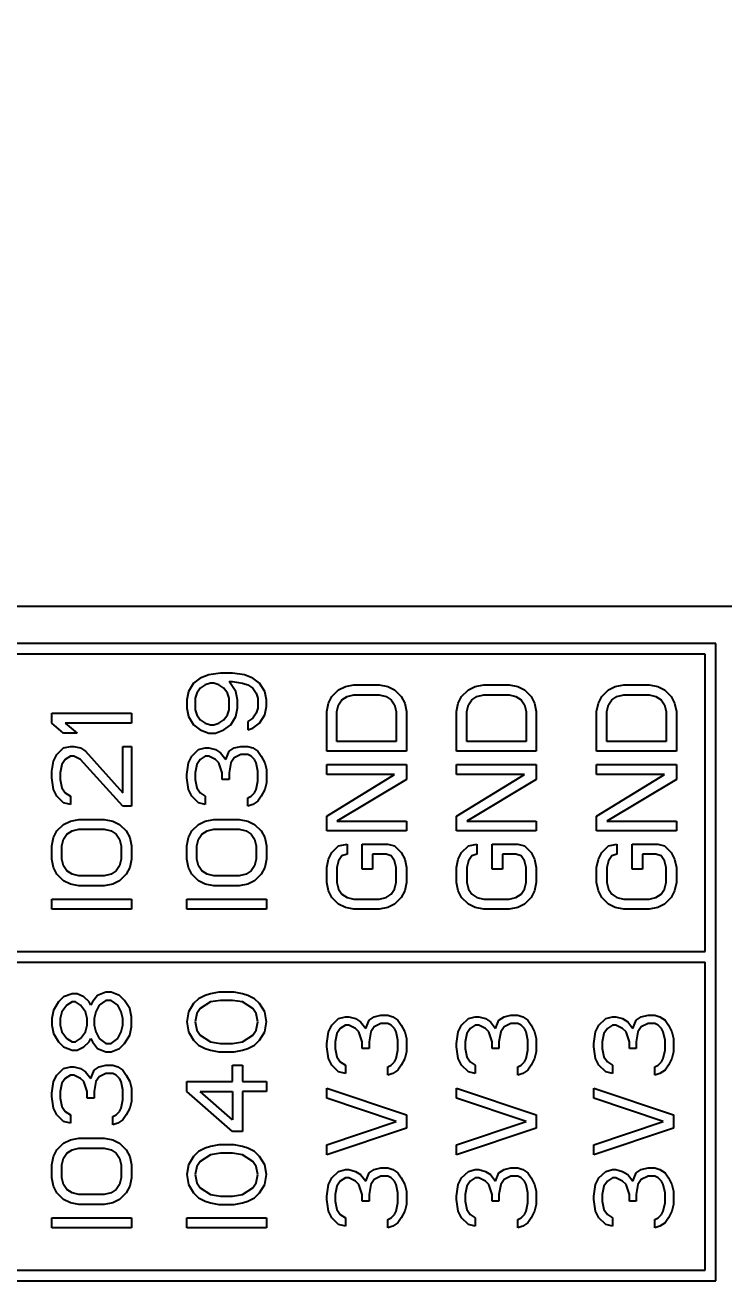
# Model space of a CAD drawing. Header units: millimetres. Extents: x 16785 to 17171, y 29514 to 29787.
# Drawn here: x 16900.74 to 16913.89, y 29698.52 to 29722.16 of the extents above; entities that cross this region are included whole.
import ezdxf

# ---------------------------------------------------------------- set-up
doc = ezdxf.new("R2010")
doc.units = ezdxf.units.MM
doc.header["$PDMODE"] = 2
doc.styles.get("Standard").update_dxf_attribs({"font": ''})
doc.styles.get('Standard').set_extended_font_data('SimSun')
doc.dimstyles.new('ISO-25', dxfattribs={"dimtxt": 3, "dimasz": 2.5, "dimexe": 1.25, "dimexo": 0.3, "dimtad": 1, "dimdsep": 46, "dimtxsty": 'Standard', "dimcen": 2.5, "dimclrd": 5, "dimclre": 5, "dimadec": 0, "dimazin": 0, "dimtfac": 1, "dimtmove": 0, "dimatfit": 3, "dimfxl": 1, "dimarcsym": 0})

# ---------------------------------------------------------------- blocks, each defined once
blk = doc.blocks.new('*D6')
at = {"color": 5, "lineweight": -2}
for p, q in [((16867.091, 29717.517), (16867.091, 29729.004)), ((16974.391, 29717.517), (16974.391, 29729.004)), ((16869.591, 29727.754), (16971.891, 29727.754))]:
    blk.add_line(p, q, dxfattribs=at)
at = {"color": 5}
for points in [[(16869.591, 29728.171), (16869.591, 29727.338), (16867.091, 29727.754)], [(16971.891, 29728.171), (16971.891, 29727.338), (16974.391, 29727.754)]]:
    blk.add_solid(points, dxfattribs=at)
at = {"layer": 'Defpoints', "color": 0}
for p in [(16974.391, 29727.754), (16867.091, 29717.217), (16974.391, 29717.217)]:
    blk.add_point(p, dxfattribs=at)
at = {"color": 0, "insert": (16920.741, 29729.879), "char_height": 3, "attachment_point": 5}
blk.add_mtext('107.3', dxfattribs=at)

msp = doc.modelspace()

# ---------------------------------------------------------------- linework, layer by layer
at = {"color": 7, "linetype": 'Continuous'}
msp.add_line((16887.441, 29711.217), (16914.041, 29711.217), dxfattribs=at)
at = {"color": 4, "linetype": 'Continuous'}
for p, q in [((16913.741, 29710.517), (16887.741, 29710.517)), ((16913.741, 29698.517), (16913.741, 29710.517)), ((16913.541, 29710.317), (16887.941, 29710.317)), ((16913.541, 29704.717), (16913.541, 29710.317)), ((16904.036, 29709.861), (16903.908, 29709.767)), ((16904.196, 29709.923), (16904.036, 29709.861)), ((16904.419, 29709.954), (16904.196, 29709.923)), ((16904.642, 29709.954), (16904.419, 29709.954)), ((16904.866, 29709.923), (16904.642, 29709.954)), ((16905.025, 29709.861), (16904.866, 29709.923)), ((16905.153, 29709.767), (16905.025, 29709.861)), ((16903.813, 29709.611), (16903.781, 29709.454)), ((16903.908, 29709.767), (16903.813, 29709.611)), ((16903.972, 29709.579), (16903.94, 29709.486)), ((16904.036, 29709.673), (16903.972, 29709.579)), ((16904.132, 29709.736), (16904.036, 29709.673)), ((16904.227, 29709.767), (16904.132, 29709.736)), ((16904.291, 29709.767), (16904.227, 29709.767)), ((16904.387, 29709.736), (16904.291, 29709.767)), ((16904.483, 29709.673), (16904.387, 29709.736)), ((16904.547, 29709.579), (16904.483, 29709.673)), ((16904.578, 29709.486), (16904.547, 29709.579)), ((16904.706, 29709.611), (16904.578, 29709.798)), ((16904.578, 29709.798), (16904.642, 29709.798)), ((16904.642, 29709.798), (16904.834, 29709.767)), ((16904.738, 29709.454), (16904.706, 29709.611)), ((16904.834, 29709.767), (16904.93, 29709.736)), ((16904.93, 29709.736), (16905.025, 29709.673)), ((16905.025, 29709.673), (16905.089, 29709.579)), ((16905.089, 29709.579), (16905.121, 29709.486)), ((16905.249, 29709.611), (16905.153, 29709.767)), ((16905.281, 29709.454), (16905.249, 29709.611)), ((16906.512, 29709.517), (16906.639, 29709.642)), ((16906.639, 29709.642), (16906.767, 29709.704)), ((16906.767, 29709.704), (16906.926, 29709.736)), ((16906.926, 29709.736), (16907.405, 29709.736)), ((16907.405, 29709.736), (16907.565, 29709.704)), ((16907.565, 29709.704), (16907.692, 29709.642)), ((16907.692, 29709.642), (16907.82, 29709.517)), ((16908.956, 29709.517), (16909.084, 29709.642)), ((16909.084, 29709.642), (16909.212, 29709.704)), ((16909.212, 29709.704), (16909.371, 29709.736)), ((16909.371, 29709.736), (16909.85, 29709.736)), ((16909.85, 29709.736), (16910.01, 29709.704)), ((16910.01, 29709.704), (16910.137, 29709.642)), ((16910.137, 29709.642), (16910.265, 29709.517)), ((16911.592, 29709.517), (16911.719, 29709.642)), ((16911.719, 29709.642), (16911.847, 29709.704)), ((16911.847, 29709.704), (16912.007, 29709.736)), ((16912.007, 29709.736), (16912.485, 29709.736)), ((16912.485, 29709.736), (16912.645, 29709.704)), ((16912.645, 29709.704), (16912.773, 29709.642)), ((16912.773, 29709.642), (16912.9, 29709.517)), ((16903.781, 29709.454), (16903.781, 29709.298)), ((16903.94, 29709.486), (16903.94, 29709.267)), ((16904.578, 29709.267), (16904.578, 29709.486)), ((16904.738, 29709.298), (16904.738, 29709.454)), ((16905.121, 29709.486), (16905.121, 29709.298)), ((16905.281, 29709.329), (16905.281, 29709.454)), ((16906.416, 29709.236), (16906.448, 29709.392)), ((16906.448, 29709.392), (16906.512, 29709.517)), ((16906.607, 29709.236), (16906.639, 29709.361)), ((16906.639, 29709.361), (16906.703, 29709.454)), ((16906.703, 29709.454), (16906.799, 29709.517)), ((16906.799, 29709.517), (16906.926, 29709.548)), ((16906.926, 29709.548), (16907.405, 29709.548)), ((16907.405, 29709.548), (16907.533, 29709.517)), ((16907.533, 29709.517), (16907.629, 29709.454)), ((16907.629, 29709.454), (16907.692, 29709.361)), ((16907.692, 29709.361), (16907.724, 29709.236)), ((16907.82, 29709.517), (16907.884, 29709.392)), ((16907.884, 29709.392), (16907.916, 29709.236)), ((16908.861, 29709.236), (16908.893, 29709.392)), ((16908.893, 29709.392), (16908.956, 29709.517)), ((16909.052, 29709.236), (16909.084, 29709.361)), ((16909.084, 29709.361), (16909.148, 29709.454)), ((16909.148, 29709.454), (16909.244, 29709.517)), ((16909.244, 29709.517), (16909.371, 29709.548)), ((16909.371, 29709.548), (16909.85, 29709.548)), ((16909.85, 29709.548), (16909.978, 29709.517)), ((16909.978, 29709.517), (16910.073, 29709.454)), ((16910.073, 29709.454), (16910.137, 29709.361)), ((16910.137, 29709.361), (16910.169, 29709.236)), ((16910.265, 29709.517), (16910.329, 29709.392)), ((16910.329, 29709.392), (16910.361, 29709.236)), ((16911.496, 29709.236), (16911.528, 29709.392)), ((16911.528, 29709.392), (16911.592, 29709.517)), ((16911.687, 29709.236), (16911.719, 29709.361)), ((16911.719, 29709.361), (16911.783, 29709.454)), ((16911.783, 29709.454), (16911.879, 29709.517)), ((16911.879, 29709.517), (16912.007, 29709.548)), ((16912.007, 29709.548), (16912.485, 29709.548)), ((16912.485, 29709.548), (16912.613, 29709.517)), ((16912.613, 29709.517), (16912.709, 29709.454)), ((16912.709, 29709.454), (16912.773, 29709.361)), ((16912.773, 29709.361), (16912.804, 29709.236)), ((16912.9, 29709.517), (16912.964, 29709.392)), ((16912.964, 29709.392), (16912.996, 29709.236)), ((16901.241, 29709.017), (16901.241, 29709.204)), ((16901.241, 29709.204), (16902.741, 29709.204)), ((16902.741, 29709.204), (16902.741, 29709.017)), ((16903.781, 29709.298), (16903.813, 29709.142)), ((16903.813, 29709.142), (16903.908, 29708.986)), ((16903.94, 29709.267), (16903.972, 29709.173)), ((16903.972, 29709.173), (16904.036, 29709.079)), ((16904.483, 29709.079), (16904.547, 29709.173)), ((16904.547, 29709.173), (16904.578, 29709.267)), ((16904.61, 29708.986), (16904.706, 29709.142)), ((16904.706, 29709.142), (16904.738, 29709.298)), ((16905.025, 29709.111), (16904.93, 29709.048)), ((16905.089, 29709.204), (16905.025, 29709.111)), ((16905.121, 29709.298), (16905.089, 29709.204)), ((16905.153, 29709.017), (16905.249, 29709.173)), ((16905.249, 29709.173), (16905.281, 29709.329)), ((16906.416, 29708.486), (16906.416, 29709.236)), ((16906.607, 29708.673), (16906.607, 29709.236)), ((16907.724, 29709.236), (16907.724, 29708.673)), ((16907.916, 29709.236), (16907.916, 29708.486)), ((16908.861, 29708.486), (16908.861, 29709.236)), ((16909.052, 29708.673), (16909.052, 29709.236)), ((16910.169, 29709.236), (16910.169, 29708.673)), ((16910.361, 29709.236), (16910.361, 29708.486)), ((16911.496, 29708.486), (16911.496, 29709.236)), ((16911.687, 29708.673), (16911.687, 29709.236)), ((16912.804, 29709.236), (16912.804, 29708.673)), ((16912.996, 29709.236), (16912.996, 29708.486)), ((16901.464, 29708.829), (16901.241, 29709.017)), ((16901.496, 29709.017), (16901.719, 29708.829)), ((16902.741, 29709.017), (16901.496, 29709.017)), ((16903.908, 29708.986), (16904.036, 29708.892)), ((16904.036, 29709.079), (16904.132, 29709.017)), ((16904.036, 29708.892), (16904.196, 29708.829)), ((16904.132, 29709.017), (16904.227, 29708.986)), ((16904.227, 29708.986), (16904.291, 29708.986)), ((16904.291, 29708.986), (16904.387, 29709.017)), ((16904.323, 29708.829), (16904.483, 29708.892)), ((16904.387, 29709.017), (16904.483, 29709.079)), ((16904.483, 29708.892), (16904.61, 29708.986)), ((16904.93, 29709.048), (16904.93, 29708.892)), ((16904.93, 29708.892), (16905.025, 29708.923)), ((16905.025, 29708.923), (16905.153, 29709.017)), ((16901.719, 29708.829), (16901.464, 29708.829)), ((16904.196, 29708.829), (16904.323, 29708.829)), ((16907.724, 29708.673), (16906.607, 29708.673)), ((16910.169, 29708.673), (16909.052, 29708.673)), ((16912.804, 29708.673), (16911.687, 29708.673)), ((16901.273, 29708.298), (16901.336, 29708.423)), ((16901.336, 29708.423), (16901.464, 29708.548)), ((16901.464, 29708.548), (16901.592, 29708.579)), ((16901.592, 29708.392), (16901.496, 29708.329)), ((16901.592, 29708.579), (16901.656, 29708.579)), ((16901.656, 29708.392), (16901.592, 29708.392)), ((16901.656, 29708.579), (16901.783, 29708.548)), ((16901.783, 29708.329), (16901.656, 29708.392)), ((16901.783, 29708.548), (16901.879, 29708.486)), ((16901.879, 29708.486), (16902.581, 29707.704)), ((16902.581, 29707.704), (16902.581, 29708.579)), ((16902.581, 29708.579), (16902.741, 29708.579)), ((16902.741, 29708.579), (16902.741, 29707.454)), ((16903.813, 29708.267), (16903.876, 29708.392)), ((16903.876, 29708.392), (16904.004, 29708.517)), ((16904.004, 29708.517), (16904.132, 29708.548)), ((16904.132, 29708.392), (16904.036, 29708.329)), ((16904.132, 29708.548), (16904.196, 29708.548)), ((16904.196, 29708.392), (16904.132, 29708.392)), ((16904.196, 29708.548), (16904.323, 29708.517)), ((16904.323, 29708.329), (16904.196, 29708.392)), ((16904.323, 29708.517), (16904.419, 29708.454)), ((16904.419, 29708.454), (16904.515, 29708.329)), ((16904.515, 29708.329), (16904.578, 29708.486)), ((16904.578, 29708.486), (16904.674, 29708.548)), ((16904.674, 29708.548), (16904.802, 29708.579)), ((16904.802, 29708.423), (16904.674, 29708.361)), ((16904.802, 29708.579), (16904.93, 29708.579)), ((16904.93, 29708.423), (16904.802, 29708.423)), ((16904.93, 29708.579), (16905.025, 29708.548)), ((16904.993, 29708.392), (16904.93, 29708.423)), ((16905.057, 29708.329), (16904.993, 29708.392)), ((16905.025, 29708.548), (16905.121, 29708.486)), ((16905.121, 29708.486), (16905.185, 29708.392)), ((16905.185, 29708.392), (16905.249, 29708.267)), ((16907.916, 29708.486), (16906.416, 29708.486)), ((16910.361, 29708.486), (16908.861, 29708.486)), ((16912.996, 29708.486), (16911.496, 29708.486)), ((16901.241, 29708.111), (16901.273, 29708.298)), ((16901.432, 29708.236), (16901.4, 29708.079)), ((16901.496, 29708.329), (16901.432, 29708.236)), ((16902.581, 29707.454), (16901.783, 29708.329)), ((16903.781, 29708.048), (16903.813, 29708.267)), ((16903.972, 29708.236), (16903.94, 29708.079)), ((16904.036, 29708.329), (16903.972, 29708.236)), ((16904.387, 29708.267), (16904.323, 29708.329)), ((16904.451, 29708.079), (16904.387, 29708.267)), ((16904.61, 29708.267), (16904.578, 29708.079)), ((16904.674, 29708.361), (16904.61, 29708.267)), ((16905.089, 29708.267), (16905.057, 29708.329)), ((16905.121, 29708.111), (16905.089, 29708.267)), ((16905.249, 29708.267), (16905.281, 29708.142)), ((16906.416, 29708.048), (16906.416, 29708.236)), ((16906.416, 29708.236), (16907.916, 29708.236)), ((16907.916, 29708.236), (16907.916, 29707.954)), ((16908.861, 29708.048), (16908.861, 29708.236)), ((16908.861, 29708.236), (16910.361, 29708.236)), ((16910.361, 29708.236), (16910.361, 29707.954)), ((16911.496, 29708.048), (16911.496, 29708.236)), ((16911.496, 29708.236), (16912.996, 29708.236)), ((16912.996, 29708.236), (16912.996, 29707.954)), ((16901.241, 29707.986), (16901.241, 29708.111)), ((16901.273, 29707.767), (16901.241, 29707.986)), ((16901.4, 29708.079), (16901.4, 29707.954)), ((16901.4, 29707.954), (16901.432, 29707.798)), ((16903.781, 29707.986), (16903.781, 29708.048)), ((16903.813, 29707.767), (16903.781, 29707.986)), ((16903.94, 29708.079), (16903.94, 29707.954)), ((16903.94, 29707.954), (16903.972, 29707.798)), ((16904.451, 29707.954), (16904.451, 29708.079)), ((16904.578, 29707.954), (16904.451, 29707.954)), ((16904.578, 29708.079), (16904.578, 29707.954)), ((16905.089, 29707.767), (16905.121, 29707.923)), ((16905.121, 29707.923), (16905.121, 29708.111)), ((16905.281, 29708.142), (16905.281, 29707.892)), ((16906.416, 29707.267), (16907.692, 29708.048)), ((16907.692, 29708.048), (16906.416, 29708.048)), ((16907.916, 29707.954), (16906.607, 29707.173)), ((16908.861, 29707.267), (16910.137, 29708.048)), ((16910.137, 29708.048), (16908.861, 29708.048)), ((16910.361, 29707.954), (16909.052, 29707.173)), ((16911.496, 29707.267), (16912.773, 29708.048)), ((16912.773, 29708.048), (16911.496, 29708.048)), ((16912.996, 29707.954), (16911.687, 29707.173)), ((16901.336, 29707.642), (16901.273, 29707.767)), ((16901.432, 29707.798), (16901.496, 29707.704)), ((16901.496, 29707.704), (16901.592, 29707.642)), ((16903.876, 29707.642), (16903.813, 29707.767)), ((16903.972, 29707.798), (16904.036, 29707.704)), ((16904.036, 29707.704), (16904.132, 29707.642)), ((16904.993, 29707.642), (16905.057, 29707.704)), ((16905.057, 29707.704), (16905.089, 29707.767)), ((16905.249, 29707.767), (16905.185, 29707.642)), ((16905.281, 29707.892), (16905.249, 29707.767)), ((16901.464, 29707.517), (16901.336, 29707.642)), ((16901.592, 29707.486), (16901.464, 29707.517)), ((16901.592, 29707.642), (16901.592, 29707.486)), ((16902.741, 29707.454), (16902.581, 29707.454)), ((16904.004, 29707.517), (16903.876, 29707.642)), ((16904.132, 29707.486), (16904.004, 29707.517)), ((16904.132, 29707.642), (16904.132, 29707.486)), ((16904.93, 29707.611), (16904.993, 29707.642)), ((16904.93, 29707.454), (16904.93, 29707.611)), ((16905.025, 29707.486), (16904.93, 29707.454)), ((16905.121, 29707.548), (16905.025, 29707.486)), ((16905.185, 29707.642), (16905.121, 29707.548)), ((16901.592, 29707.173), (16901.751, 29707.204)), ((16901.751, 29707.204), (16902.23, 29707.204)), ((16902.23, 29707.204), (16902.39, 29707.173)), ((16904.132, 29707.173), (16904.291, 29707.204)), ((16904.291, 29707.204), (16904.77, 29707.204)), ((16904.77, 29707.204), (16904.93, 29707.173)), ((16906.416, 29706.986), (16906.416, 29707.267)), ((16908.861, 29706.986), (16908.861, 29707.267)), ((16911.496, 29706.986), (16911.496, 29707.267)), ((16901.273, 29706.861), (16901.336, 29706.986)), ((16901.336, 29706.986), (16901.464, 29707.111)), ((16901.464, 29707.111), (16901.592, 29707.173)), ((16901.528, 29706.923), (16901.624, 29706.986)), ((16901.624, 29706.986), (16901.751, 29707.017)), ((16901.751, 29707.017), (16902.23, 29707.017)), ((16902.23, 29707.017), (16902.358, 29706.986)), ((16902.358, 29706.986), (16902.453, 29706.923)), ((16902.39, 29707.173), (16902.517, 29707.111)), ((16902.517, 29707.111), (16902.645, 29706.986)), ((16902.645, 29706.986), (16902.709, 29706.861)), ((16903.813, 29706.861), (16903.876, 29706.986)), ((16903.876, 29706.986), (16904.004, 29707.111)), ((16904.004, 29707.111), (16904.132, 29707.173)), ((16904.068, 29706.923), (16904.164, 29706.986)), ((16904.164, 29706.986), (16904.291, 29707.017)), ((16904.291, 29707.017), (16904.77, 29707.017)), ((16904.77, 29707.017), (16904.898, 29706.986)), ((16904.898, 29706.986), (16904.993, 29706.923)), ((16904.93, 29707.173), (16905.057, 29707.111)), ((16905.057, 29707.111), (16905.185, 29706.986)), ((16905.185, 29706.986), (16905.249, 29706.861)), ((16907.916, 29706.986), (16906.416, 29706.986)), ((16906.607, 29707.173), (16907.916, 29707.173)), ((16907.916, 29707.173), (16907.916, 29706.986)), ((16910.361, 29706.986), (16908.861, 29706.986)), ((16909.052, 29707.173), (16910.361, 29707.173)), ((16910.361, 29707.173), (16910.361, 29706.986)), ((16912.996, 29706.986), (16911.496, 29706.986)), ((16911.687, 29707.173), (16912.996, 29707.173)), ((16912.996, 29707.173), (16912.996, 29706.986)), ((16901.241, 29706.704), (16901.273, 29706.861)), ((16901.432, 29706.704), (16901.464, 29706.829)), ((16901.464, 29706.829), (16901.528, 29706.923)), ((16902.453, 29706.923), (16902.517, 29706.829)), ((16902.517, 29706.829), (16902.549, 29706.704)), ((16902.709, 29706.861), (16902.741, 29706.704)), ((16903.781, 29706.704), (16903.813, 29706.861)), ((16903.972, 29706.704), (16904.004, 29706.829)), ((16904.004, 29706.829), (16904.068, 29706.923)), ((16904.993, 29706.923), (16905.057, 29706.829)), ((16905.057, 29706.829), (16905.089, 29706.704)), ((16905.249, 29706.861), (16905.281, 29706.704)), ((16906.639, 29706.704), (16906.799, 29706.736)), ((16906.799, 29706.736), (16906.799, 29706.548)), ((16907.086, 29706.267), (16907.086, 29706.736)), ((16907.086, 29706.736), (16907.565, 29706.736)), ((16907.565, 29706.736), (16907.692, 29706.704)), ((16909.084, 29706.704), (16909.244, 29706.736)), ((16909.244, 29706.736), (16909.244, 29706.548)), ((16909.531, 29706.267), (16909.531, 29706.736)), ((16909.531, 29706.736), (16910.01, 29706.736)), ((16910.01, 29706.736), (16910.137, 29706.704)), ((16911.719, 29706.704), (16911.879, 29706.736)), ((16911.879, 29706.736), (16911.879, 29706.548)), ((16912.166, 29706.267), (16912.166, 29706.736)), ((16912.166, 29706.736), (16912.645, 29706.736)), ((16912.645, 29706.736), (16912.773, 29706.704)), ((16901.241, 29706.454), (16901.241, 29706.704)), ((16901.432, 29706.454), (16901.432, 29706.704)), ((16902.549, 29706.704), (16902.549, 29706.454)), ((16902.741, 29706.704), (16902.741, 29706.454)), ((16903.781, 29706.454), (16903.781, 29706.704)), ((16903.972, 29706.454), (16903.972, 29706.704)), ((16905.089, 29706.704), (16905.089, 29706.454)), ((16905.281, 29706.704), (16905.281, 29706.454)), ((16906.448, 29706.454), (16906.512, 29706.579)), ((16906.512, 29706.579), (16906.639, 29706.704)), ((16906.703, 29706.517), (16906.639, 29706.423)), ((16906.799, 29706.548), (16906.703, 29706.517)), ((16907.278, 29706.548), (16907.278, 29706.267)), ((16907.533, 29706.548), (16907.278, 29706.548)), ((16907.629, 29706.517), (16907.533, 29706.548)), ((16907.692, 29706.423), (16907.629, 29706.517)), ((16907.692, 29706.704), (16907.82, 29706.579)), ((16907.82, 29706.579), (16907.884, 29706.454)), ((16908.893, 29706.454), (16908.956, 29706.579)), ((16908.956, 29706.579), (16909.084, 29706.704)), ((16909.148, 29706.517), (16909.084, 29706.423)), ((16909.244, 29706.548), (16909.148, 29706.517)), ((16909.722, 29706.548), (16909.722, 29706.267)), ((16909.978, 29706.548), (16909.722, 29706.548)), ((16910.073, 29706.517), (16909.978, 29706.548)), ((16910.137, 29706.423), (16910.073, 29706.517)), ((16910.137, 29706.704), (16910.265, 29706.579)), ((16910.265, 29706.579), (16910.329, 29706.454)), ((16911.528, 29706.454), (16911.592, 29706.579)), ((16911.592, 29706.579), (16911.719, 29706.704)), ((16911.783, 29706.517), (16911.719, 29706.423)), ((16911.879, 29706.548), (16911.783, 29706.517)), ((16912.358, 29706.548), (16912.358, 29706.267)), ((16912.613, 29706.548), (16912.358, 29706.548)), ((16912.709, 29706.517), (16912.613, 29706.548)), ((16912.773, 29706.423), (16912.709, 29706.517)), ((16912.773, 29706.704), (16912.9, 29706.579)), ((16912.9, 29706.579), (16912.964, 29706.454)), ((16901.273, 29706.298), (16901.241, 29706.454)), ((16901.336, 29706.173), (16901.273, 29706.298)), ((16901.464, 29706.329), (16901.432, 29706.454)), ((16901.528, 29706.236), (16901.464, 29706.329)), ((16902.517, 29706.329), (16902.453, 29706.236)), ((16902.549, 29706.454), (16902.517, 29706.329)), ((16902.709, 29706.298), (16902.645, 29706.173)), ((16902.741, 29706.454), (16902.709, 29706.298)), ((16903.813, 29706.298), (16903.781, 29706.454)), ((16903.876, 29706.173), (16903.813, 29706.298)), ((16904.004, 29706.329), (16903.972, 29706.454)), ((16904.068, 29706.236), (16904.004, 29706.329)), ((16905.057, 29706.329), (16904.993, 29706.236)), ((16905.089, 29706.454), (16905.057, 29706.329)), ((16905.249, 29706.298), (16905.185, 29706.173)), ((16905.281, 29706.454), (16905.249, 29706.298)), ((16906.416, 29706.298), (16906.448, 29706.454)), ((16906.416, 29706.017), (16906.416, 29706.298)), ((16906.639, 29706.423), (16906.607, 29706.298)), ((16906.607, 29706.298), (16906.607, 29706.017)), ((16907.278, 29706.267), (16907.086, 29706.267)), ((16907.724, 29706.298), (16907.692, 29706.423)), ((16907.724, 29706.017), (16907.724, 29706.298)), ((16907.884, 29706.454), (16907.916, 29706.298)), ((16907.916, 29706.298), (16907.916, 29706.017)), ((16908.861, 29706.298), (16908.893, 29706.454)), ((16908.861, 29706.017), (16908.861, 29706.298)), ((16909.084, 29706.423), (16909.052, 29706.298)), ((16909.052, 29706.298), (16909.052, 29706.017)), ((16909.722, 29706.267), (16909.531, 29706.267)), ((16910.169, 29706.298), (16910.137, 29706.423)), ((16910.169, 29706.017), (16910.169, 29706.298)), ((16910.329, 29706.454), (16910.361, 29706.298)), ((16910.361, 29706.298), (16910.361, 29706.017)), ((16911.496, 29706.298), (16911.528, 29706.454)), ((16911.496, 29706.017), (16911.496, 29706.298)), ((16911.719, 29706.423), (16911.687, 29706.298)), ((16911.687, 29706.298), (16911.687, 29706.017)), ((16912.358, 29706.267), (16912.166, 29706.267)), ((16912.804, 29706.298), (16912.773, 29706.423)), ((16912.804, 29706.017), (16912.804, 29706.298)), ((16912.964, 29706.454), (16912.996, 29706.298)), ((16912.996, 29706.298), (16912.996, 29706.017)), ((16901.464, 29706.048), (16901.336, 29706.173)), ((16901.592, 29705.986), (16901.464, 29706.048)), ((16901.624, 29706.173), (16901.528, 29706.236)), ((16901.751, 29706.142), (16901.624, 29706.173)), ((16902.23, 29706.142), (16901.751, 29706.142)), ((16902.358, 29706.173), (16902.23, 29706.142)), ((16902.453, 29706.236), (16902.358, 29706.173)), ((16902.517, 29706.048), (16902.39, 29705.986)), ((16902.645, 29706.173), (16902.517, 29706.048)), ((16904.004, 29706.048), (16903.876, 29706.173)), ((16904.132, 29705.986), (16904.004, 29706.048)), ((16904.164, 29706.173), (16904.068, 29706.236)), ((16904.291, 29706.142), (16904.164, 29706.173)), ((16904.77, 29706.142), (16904.291, 29706.142)), ((16904.898, 29706.173), (16904.77, 29706.142)), ((16904.993, 29706.236), (16904.898, 29706.173)), ((16905.057, 29706.048), (16904.93, 29705.986)), ((16905.185, 29706.173), (16905.057, 29706.048)), ((16901.751, 29705.954), (16901.592, 29705.986)), ((16902.23, 29705.954), (16901.751, 29705.954)), ((16902.39, 29705.986), (16902.23, 29705.954)), ((16904.291, 29705.954), (16904.132, 29705.986)), ((16904.77, 29705.954), (16904.291, 29705.954)), ((16904.93, 29705.986), (16904.77, 29705.954)), ((16906.448, 29705.861), (16906.416, 29706.017)), ((16906.512, 29705.736), (16906.448, 29705.861)), ((16906.607, 29706.017), (16906.639, 29705.892)), ((16906.639, 29705.892), (16906.703, 29705.798)), ((16906.703, 29705.798), (16906.799, 29705.736)), ((16907.533, 29705.736), (16907.629, 29705.798)), ((16907.629, 29705.798), (16907.692, 29705.892)), ((16907.692, 29705.892), (16907.724, 29706.017)), ((16907.884, 29705.861), (16907.82, 29705.736)), ((16907.916, 29706.017), (16907.884, 29705.861)), ((16908.893, 29705.861), (16908.861, 29706.017)), ((16908.956, 29705.736), (16908.893, 29705.861)), ((16909.052, 29706.017), (16909.084, 29705.892)), ((16909.084, 29705.892), (16909.148, 29705.798)), ((16909.148, 29705.798), (16909.244, 29705.736)), ((16909.978, 29705.736), (16910.073, 29705.798)), ((16910.073, 29705.798), (16910.137, 29705.892)), ((16910.137, 29705.892), (16910.169, 29706.017)), ((16910.329, 29705.861), (16910.265, 29705.736)), ((16910.361, 29706.017), (16910.329, 29705.861)), ((16911.528, 29705.861), (16911.496, 29706.017)), ((16911.592, 29705.736), (16911.528, 29705.861)), ((16911.687, 29706.017), (16911.719, 29705.892)), ((16911.719, 29705.892), (16911.783, 29705.798)), ((16911.783, 29705.798), (16911.879, 29705.736)), ((16912.613, 29705.736), (16912.709, 29705.798)), ((16912.709, 29705.798), (16912.773, 29705.892)), ((16912.773, 29705.892), (16912.804, 29706.017)), ((16912.964, 29705.861), (16912.9, 29705.736)), ((16912.996, 29706.017), (16912.964, 29705.861)), ((16901.241, 29705.517), (16901.241, 29705.704)), ((16901.241, 29705.704), (16902.741, 29705.704)), ((16902.741, 29705.704), (16902.741, 29705.517)), ((16903.781, 29705.517), (16903.781, 29705.704)), ((16903.781, 29705.704), (16905.281, 29705.704)), ((16905.281, 29705.704), (16905.281, 29705.517)), ((16906.639, 29705.611), (16906.512, 29705.736)), ((16906.767, 29705.548), (16906.639, 29705.611)), ((16906.926, 29705.517), (16906.767, 29705.548)), ((16906.799, 29705.736), (16906.926, 29705.704)), ((16906.926, 29705.704), (16907.405, 29705.704)), ((16907.405, 29705.704), (16907.533, 29705.736)), ((16907.565, 29705.548), (16907.405, 29705.517)), ((16907.692, 29705.611), (16907.565, 29705.548)), ((16907.82, 29705.736), (16907.692, 29705.611)), ((16909.084, 29705.611), (16908.956, 29705.736)), ((16909.212, 29705.548), (16909.084, 29705.611)), ((16909.371, 29705.517), (16909.212, 29705.548)), ((16909.244, 29705.736), (16909.371, 29705.704)), ((16909.371, 29705.704), (16909.85, 29705.704)), ((16909.85, 29705.704), (16909.978, 29705.736)), ((16910.01, 29705.548), (16909.85, 29705.517)), ((16910.137, 29705.611), (16910.01, 29705.548)), ((16910.265, 29705.736), (16910.137, 29705.611)), ((16911.719, 29705.611), (16911.592, 29705.736)), ((16911.847, 29705.548), (16911.719, 29705.611)), ((16912.007, 29705.517), (16911.847, 29705.548)), ((16911.879, 29705.736), (16912.007, 29705.704)), ((16912.007, 29705.704), (16912.485, 29705.704)), ((16912.485, 29705.704), (16912.613, 29705.736)), ((16912.645, 29705.548), (16912.485, 29705.517)), ((16912.773, 29705.611), (16912.645, 29705.548)), ((16912.9, 29705.736), (16912.773, 29705.611)), ((16902.741, 29705.517), (16901.241, 29705.517)), ((16905.281, 29705.517), (16903.781, 29705.517)), ((16907.405, 29705.517), (16906.926, 29705.517)), ((16909.85, 29705.517), (16909.371, 29705.517)), ((16912.485, 29705.517), (16912.007, 29705.517)), ((16887.941, 29704.717), (16913.541, 29704.717)), ((16887.941, 29704.517), (16913.541, 29704.517)), ((16913.541, 29698.717), (16913.541, 29704.517)), ((16901.624, 29703.923), (16901.464, 29703.861)), ((16901.719, 29703.923), (16901.624, 29703.923)), ((16901.847, 29703.861), (16901.719, 29703.923)), ((16902.262, 29703.954), (16902.102, 29703.892)), ((16902.358, 29703.954), (16902.262, 29703.954)), ((16902.517, 29703.892), (16902.358, 29703.954)), ((16904.227, 29703.923), (16904.132, 29703.892)), ((16904.387, 29703.954), (16904.227, 29703.923)), ((16904.674, 29703.954), (16904.387, 29703.954)), ((16904.834, 29703.923), (16904.674, 29703.954)), ((16904.93, 29703.892), (16904.834, 29703.923)), ((16901.368, 29703.767), (16901.273, 29703.611)), ((16901.464, 29703.861), (16901.368, 29703.767)), ((16901.528, 29703.704), (16901.432, 29703.579)), ((16901.624, 29703.767), (16901.528, 29703.704)), ((16901.687, 29703.767), (16901.624, 29703.767)), ((16901.783, 29703.704), (16901.687, 29703.767)), ((16901.879, 29703.579), (16901.783, 29703.704)), ((16901.943, 29703.767), (16901.847, 29703.861)), ((16901.975, 29703.704), (16901.943, 29703.767)), ((16902.007, 29703.767), (16901.975, 29703.704)), ((16902.102, 29703.892), (16902.007, 29703.767)), ((16902.134, 29703.704), (16902.07, 29703.579)), ((16902.262, 29703.798), (16902.134, 29703.704)), ((16902.358, 29703.798), (16902.262, 29703.798)), ((16902.485, 29703.704), (16902.358, 29703.798)), ((16902.549, 29703.579), (16902.485, 29703.704)), ((16902.613, 29703.798), (16902.517, 29703.892)), ((16902.709, 29703.642), (16902.613, 29703.798)), ((16903.908, 29703.736), (16903.813, 29703.579)), ((16904.004, 29703.829), (16903.908, 29703.736)), ((16904.132, 29703.892), (16904.004, 29703.829)), ((16904.227, 29703.767), (16904.036, 29703.642)), ((16904.419, 29703.798), (16904.227, 29703.767)), ((16904.642, 29703.798), (16904.419, 29703.798)), ((16904.834, 29703.767), (16904.642, 29703.798)), ((16905.025, 29703.642), (16904.834, 29703.767)), ((16905.057, 29703.829), (16904.93, 29703.892)), ((16905.153, 29703.736), (16905.057, 29703.829)), ((16905.249, 29703.579), (16905.153, 29703.736)), ((16901.273, 29703.611), (16901.241, 29703.454)), ((16901.241, 29703.454), (16901.241, 29703.329)), ((16901.432, 29703.579), (16901.4, 29703.454)), ((16901.4, 29703.454), (16901.4, 29703.329)), ((16901.911, 29703.454), (16901.879, 29703.579)), ((16901.911, 29703.329), (16901.911, 29703.454)), ((16902.07, 29703.579), (16902.038, 29703.454)), ((16902.038, 29703.454), (16902.038, 29703.329)), ((16902.581, 29703.454), (16902.549, 29703.579)), ((16902.581, 29703.329), (16902.581, 29703.454)), ((16902.741, 29703.486), (16902.709, 29703.642)), ((16902.741, 29703.298), (16902.741, 29703.486)), ((16903.813, 29703.579), (16903.781, 29703.392)), ((16903.972, 29703.548), (16903.94, 29703.392)), ((16904.036, 29703.642), (16903.972, 29703.548)), ((16905.089, 29703.548), (16905.025, 29703.642)), ((16905.121, 29703.392), (16905.089, 29703.548)), ((16905.281, 29703.392), (16905.249, 29703.579)), ((16906.512, 29703.329), (16906.639, 29703.454)), ((16906.639, 29703.454), (16906.767, 29703.486)), ((16906.767, 29703.486), (16906.831, 29703.486)), ((16906.831, 29703.486), (16906.958, 29703.454)), ((16906.958, 29703.454), (16907.054, 29703.392)), ((16907.15, 29703.267), (16907.214, 29703.423)), ((16907.214, 29703.423), (16907.309, 29703.486)), ((16907.309, 29703.486), (16907.437, 29703.517)), ((16907.437, 29703.517), (16907.565, 29703.517)), ((16907.565, 29703.517), (16907.661, 29703.486)), ((16907.661, 29703.486), (16907.756, 29703.423)), ((16907.756, 29703.423), (16907.82, 29703.329)), ((16908.956, 29703.329), (16909.084, 29703.454)), ((16909.084, 29703.454), (16909.212, 29703.486)), ((16909.212, 29703.486), (16909.276, 29703.486)), ((16909.276, 29703.486), (16909.403, 29703.454)), ((16909.403, 29703.454), (16909.499, 29703.392)), ((16909.595, 29703.267), (16909.658, 29703.423)), ((16909.658, 29703.423), (16909.754, 29703.486)), ((16909.754, 29703.486), (16909.882, 29703.517)), ((16909.882, 29703.517), (16910.01, 29703.517)), ((16910.01, 29703.517), (16910.105, 29703.486)), ((16910.105, 29703.486), (16910.201, 29703.423)), ((16910.201, 29703.423), (16910.265, 29703.329)), ((16911.538, 29703.329), (16911.666, 29703.454)), ((16911.666, 29703.454), (16911.793, 29703.486)), ((16911.793, 29703.486), (16911.857, 29703.486)), ((16911.857, 29703.486), (16911.985, 29703.454)), ((16911.985, 29703.454), (16912.081, 29703.392)), ((16912.176, 29703.267), (16912.24, 29703.423)), ((16912.24, 29703.423), (16912.336, 29703.486)), ((16912.336, 29703.486), (16912.464, 29703.517)), ((16912.464, 29703.517), (16912.591, 29703.517)), ((16912.591, 29703.517), (16912.687, 29703.486)), ((16912.687, 29703.486), (16912.783, 29703.423)), ((16912.783, 29703.423), (16912.847, 29703.329)), ((16901.241, 29703.329), (16901.273, 29703.173)), ((16901.4, 29703.329), (16901.432, 29703.204)), ((16901.432, 29703.204), (16901.528, 29703.079)), ((16901.783, 29703.079), (16901.879, 29703.204)), ((16901.879, 29703.204), (16901.911, 29703.329)), ((16902.038, 29703.329), (16902.07, 29703.204)), ((16902.07, 29703.204), (16902.134, 29703.079)), ((16902.485, 29703.079), (16902.549, 29703.204)), ((16902.549, 29703.204), (16902.581, 29703.329)), ((16902.709, 29703.142), (16902.741, 29703.298)), ((16903.781, 29703.392), (16903.813, 29703.204)), ((16903.813, 29703.204), (16903.908, 29703.048)), ((16903.94, 29703.392), (16903.972, 29703.236)), ((16903.972, 29703.236), (16904.036, 29703.142)), ((16905.025, 29703.142), (16905.089, 29703.236)), ((16905.089, 29703.236), (16905.121, 29703.392)), ((16905.153, 29703.048), (16905.249, 29703.204)), ((16905.249, 29703.204), (16905.281, 29703.392)), ((16906.416, 29702.986), (16906.448, 29703.204)), ((16906.448, 29703.204), (16906.512, 29703.329)), ((16906.671, 29703.267), (16906.607, 29703.173)), ((16906.767, 29703.329), (16906.671, 29703.267)), ((16906.831, 29703.329), (16906.767, 29703.329)), ((16906.958, 29703.267), (16906.831, 29703.329)), ((16907.022, 29703.204), (16906.958, 29703.267)), ((16907.086, 29703.017), (16907.022, 29703.204)), ((16907.054, 29703.392), (16907.15, 29703.267)), ((16907.246, 29703.204), (16907.214, 29703.017)), ((16907.309, 29703.298), (16907.246, 29703.204)), ((16907.437, 29703.361), (16907.309, 29703.298)), ((16907.565, 29703.361), (16907.437, 29703.361)), ((16907.629, 29703.329), (16907.565, 29703.361)), ((16907.692, 29703.267), (16907.629, 29703.329)), ((16907.724, 29703.204), (16907.692, 29703.267)), ((16907.756, 29703.048), (16907.724, 29703.204)), ((16907.82, 29703.329), (16907.884, 29703.204)), ((16907.884, 29703.204), (16907.916, 29703.079)), ((16908.861, 29702.986), (16908.893, 29703.204)), ((16908.893, 29703.204), (16908.956, 29703.329)), ((16909.116, 29703.267), (16909.052, 29703.173)), ((16909.212, 29703.329), (16909.116, 29703.267)), ((16909.276, 29703.329), (16909.212, 29703.329)), ((16909.403, 29703.267), (16909.276, 29703.329)), ((16909.467, 29703.204), (16909.403, 29703.267)), ((16909.531, 29703.017), (16909.467, 29703.204)), ((16909.499, 29703.392), (16909.595, 29703.267)), ((16909.69, 29703.204), (16909.658, 29703.017)), ((16909.754, 29703.298), (16909.69, 29703.204)), ((16909.882, 29703.361), (16909.754, 29703.298)), ((16910.01, 29703.361), (16909.882, 29703.361)), ((16910.073, 29703.329), (16910.01, 29703.361)), ((16910.137, 29703.267), (16910.073, 29703.329)), ((16910.169, 29703.204), (16910.137, 29703.267)), ((16910.201, 29703.048), (16910.169, 29703.204)), ((16910.265, 29703.329), (16910.329, 29703.204)), ((16910.329, 29703.204), (16910.361, 29703.079)), ((16911.442, 29702.986), (16911.474, 29703.204)), ((16911.474, 29703.204), (16911.538, 29703.329)), ((16911.698, 29703.267), (16911.634, 29703.173)), ((16911.793, 29703.329), (16911.698, 29703.267)), ((16911.857, 29703.329), (16911.793, 29703.329)), ((16911.985, 29703.267), (16911.857, 29703.329)), ((16912.049, 29703.204), (16911.985, 29703.267)), ((16912.112, 29703.017), (16912.049, 29703.204)), ((16912.081, 29703.392), (16912.176, 29703.267)), ((16912.272, 29703.204), (16912.24, 29703.017)), ((16912.336, 29703.298), (16912.272, 29703.204)), ((16912.464, 29703.361), (16912.336, 29703.298)), ((16912.591, 29703.361), (16912.464, 29703.361)), ((16912.655, 29703.329), (16912.591, 29703.361)), ((16912.719, 29703.267), (16912.655, 29703.329)), ((16912.751, 29703.204), (16912.719, 29703.267)), ((16912.783, 29703.048), (16912.751, 29703.204)), ((16912.847, 29703.329), (16912.91, 29703.204)), ((16912.91, 29703.204), (16912.942, 29703.079)), ((16901.273, 29703.173), (16901.368, 29703.017)), ((16901.368, 29703.017), (16901.464, 29702.923)), ((16901.528, 29703.079), (16901.624, 29703.017)), ((16901.624, 29703.017), (16901.687, 29703.017)), ((16901.687, 29703.017), (16901.783, 29703.079)), ((16901.847, 29702.923), (16901.943, 29703.017)), ((16901.943, 29703.017), (16901.975, 29703.079)), ((16901.975, 29703.079), (16902.007, 29703.017)), ((16902.007, 29703.017), (16902.102, 29702.892)), ((16902.134, 29703.079), (16902.262, 29702.986)), ((16902.262, 29702.986), (16902.358, 29702.986)), ((16902.358, 29702.986), (16902.485, 29703.079)), ((16902.517, 29702.892), (16902.613, 29702.986)), ((16902.613, 29702.986), (16902.709, 29703.142)), ((16903.908, 29703.048), (16904.004, 29702.954)), ((16904.004, 29702.954), (16904.132, 29702.892)), ((16904.036, 29703.142), (16904.227, 29703.017)), ((16904.227, 29703.017), (16904.419, 29702.986)), ((16904.419, 29702.986), (16904.642, 29702.986)), ((16904.642, 29702.986), (16904.834, 29703.017)), ((16904.834, 29703.017), (16905.025, 29703.142)), ((16904.93, 29702.892), (16905.057, 29702.954)), ((16905.057, 29702.954), (16905.153, 29703.048)), ((16906.416, 29702.923), (16906.416, 29702.986)), ((16906.607, 29703.173), (16906.575, 29703.017)), ((16906.575, 29703.017), (16906.575, 29702.892)), ((16907.086, 29702.892), (16907.086, 29703.017)), ((16907.214, 29703.017), (16907.214, 29702.892)), ((16907.756, 29702.861), (16907.756, 29703.048)), ((16907.916, 29703.079), (16907.916, 29702.829)), ((16908.861, 29702.923), (16908.861, 29702.986)), ((16909.052, 29703.173), (16909.02, 29703.017)), ((16909.02, 29703.017), (16909.02, 29702.892)), ((16909.531, 29702.892), (16909.531, 29703.017)), ((16909.658, 29703.017), (16909.658, 29702.892)), ((16910.201, 29702.861), (16910.201, 29703.048)), ((16910.361, 29703.079), (16910.361, 29702.829)), ((16911.442, 29702.923), (16911.442, 29702.986)), ((16911.634, 29703.173), (16911.602, 29703.017)), ((16911.602, 29703.017), (16911.602, 29702.892)), ((16912.112, 29702.892), (16912.112, 29703.017)), ((16912.24, 29703.017), (16912.24, 29702.892)), ((16912.783, 29702.861), (16912.783, 29703.048)), ((16912.942, 29703.079), (16912.942, 29702.829)), ((16901.464, 29702.923), (16901.624, 29702.861)), ((16901.624, 29702.861), (16901.719, 29702.861)), ((16901.719, 29702.861), (16901.847, 29702.923)), ((16902.102, 29702.892), (16902.262, 29702.829)), ((16902.262, 29702.829), (16902.358, 29702.829)), ((16902.358, 29702.829), (16902.517, 29702.892)), ((16904.132, 29702.892), (16904.227, 29702.861)), ((16904.227, 29702.861), (16904.387, 29702.829)), ((16904.387, 29702.829), (16904.674, 29702.829)), ((16904.674, 29702.829), (16904.834, 29702.861)), ((16904.834, 29702.861), (16904.93, 29702.892)), ((16906.448, 29702.704), (16906.416, 29702.923)), ((16906.575, 29702.892), (16906.607, 29702.736)), ((16906.607, 29702.736), (16906.671, 29702.642)), ((16907.214, 29702.892), (16907.086, 29702.892)), ((16907.724, 29702.704), (16907.756, 29702.861)), ((16907.916, 29702.829), (16907.884, 29702.704)), ((16908.893, 29702.704), (16908.861, 29702.923)), ((16909.02, 29702.892), (16909.052, 29702.736)), ((16909.052, 29702.736), (16909.116, 29702.642)), ((16909.658, 29702.892), (16909.531, 29702.892)), ((16910.169, 29702.704), (16910.201, 29702.861)), ((16910.361, 29702.829), (16910.329, 29702.704)), ((16911.474, 29702.704), (16911.442, 29702.923)), ((16911.602, 29702.892), (16911.634, 29702.736)), ((16911.634, 29702.736), (16911.698, 29702.642)), ((16912.24, 29702.892), (16912.112, 29702.892)), ((16912.751, 29702.704), (16912.783, 29702.861)), ((16912.942, 29702.829), (16912.91, 29702.704)), ((16901.336, 29702.392), (16901.464, 29702.517)), ((16901.464, 29702.517), (16901.592, 29702.548)), ((16901.592, 29702.548), (16901.656, 29702.548)), ((16901.656, 29702.548), (16901.783, 29702.517)), ((16901.783, 29702.517), (16901.879, 29702.454)), ((16901.975, 29702.329), (16902.038, 29702.486)), ((16902.038, 29702.486), (16902.134, 29702.548)), ((16902.134, 29702.548), (16902.262, 29702.579)), ((16902.262, 29702.579), (16902.39, 29702.579)), ((16902.39, 29702.579), (16902.485, 29702.548)), ((16902.485, 29702.548), (16902.581, 29702.486)), ((16902.581, 29702.486), (16902.645, 29702.392)), ((16904.642, 29702.267), (16904.642, 29702.579)), ((16904.642, 29702.579), (16904.834, 29702.579)), ((16904.834, 29702.579), (16904.834, 29702.267)), ((16906.512, 29702.579), (16906.448, 29702.704)), ((16906.639, 29702.454), (16906.512, 29702.579)), ((16906.671, 29702.642), (16906.767, 29702.579)), ((16906.767, 29702.579), (16906.767, 29702.423)), ((16907.565, 29702.548), (16907.629, 29702.579)), ((16907.565, 29702.392), (16907.565, 29702.548)), ((16907.629, 29702.579), (16907.692, 29702.642)), ((16907.756, 29702.486), (16907.661, 29702.423)), ((16907.692, 29702.642), (16907.724, 29702.704)), ((16907.82, 29702.579), (16907.756, 29702.486)), ((16907.884, 29702.704), (16907.82, 29702.579)), ((16908.956, 29702.579), (16908.893, 29702.704)), ((16909.084, 29702.454), (16908.956, 29702.579)), ((16909.116, 29702.642), (16909.212, 29702.579)), ((16909.212, 29702.579), (16909.212, 29702.423)), ((16910.01, 29702.548), (16910.073, 29702.579)), ((16910.01, 29702.392), (16910.01, 29702.548)), ((16910.073, 29702.579), (16910.137, 29702.642)), ((16910.201, 29702.486), (16910.105, 29702.423)), ((16910.137, 29702.642), (16910.169, 29702.704)), ((16910.265, 29702.579), (16910.201, 29702.486)), ((16910.329, 29702.704), (16910.265, 29702.579)), ((16911.538, 29702.579), (16911.474, 29702.704)), ((16911.666, 29702.454), (16911.538, 29702.579)), ((16911.698, 29702.642), (16911.793, 29702.579)), ((16911.793, 29702.579), (16911.793, 29702.423)), ((16912.591, 29702.548), (16912.655, 29702.579)), ((16912.591, 29702.392), (16912.591, 29702.548)), ((16912.655, 29702.579), (16912.719, 29702.642)), ((16912.783, 29702.486), (16912.687, 29702.423)), ((16912.719, 29702.642), (16912.751, 29702.704)), ((16912.847, 29702.579), (16912.783, 29702.486)), ((16912.91, 29702.704), (16912.847, 29702.579)), ((16901.241, 29702.048), (16901.273, 29702.267)), ((16901.273, 29702.267), (16901.336, 29702.392)), ((16901.496, 29702.329), (16901.432, 29702.236)), ((16901.592, 29702.392), (16901.496, 29702.329)), ((16901.656, 29702.392), (16901.592, 29702.392)), ((16901.783, 29702.329), (16901.656, 29702.392)), ((16901.847, 29702.267), (16901.783, 29702.329)), ((16901.911, 29702.079), (16901.847, 29702.267)), ((16901.879, 29702.454), (16901.975, 29702.329)), ((16902.07, 29702.267), (16902.038, 29702.079)), ((16902.134, 29702.361), (16902.07, 29702.267)), ((16902.262, 29702.423), (16902.134, 29702.361)), ((16902.39, 29702.423), (16902.262, 29702.423)), ((16902.453, 29702.392), (16902.39, 29702.423)), ((16902.517, 29702.329), (16902.453, 29702.392)), ((16902.549, 29702.267), (16902.517, 29702.329)), ((16902.581, 29702.111), (16902.549, 29702.267)), ((16902.645, 29702.392), (16902.709, 29702.267)), ((16902.709, 29702.267), (16902.741, 29702.142)), ((16903.781, 29702.079), (16903.781, 29702.267)), ((16903.781, 29702.267), (16904.642, 29702.267)), ((16904.834, 29702.267), (16905.281, 29702.267)), ((16905.281, 29702.267), (16905.281, 29702.079)), ((16906.767, 29702.423), (16906.639, 29702.454)), ((16907.661, 29702.423), (16907.565, 29702.392)), ((16909.212, 29702.423), (16909.084, 29702.454)), ((16910.105, 29702.423), (16910.01, 29702.392)), ((16911.793, 29702.423), (16911.666, 29702.454)), ((16912.687, 29702.423), (16912.591, 29702.392)), ((16901.241, 29701.986), (16901.241, 29702.048)), ((16901.432, 29702.236), (16901.4, 29702.079)), ((16901.4, 29702.079), (16901.4, 29701.954)), ((16901.911, 29701.954), (16901.911, 29702.079)), ((16902.038, 29702.079), (16902.038, 29701.954)), ((16902.581, 29701.923), (16902.581, 29702.111)), ((16902.741, 29702.142), (16902.741, 29701.892)), ((16904.642, 29701.329), (16903.781, 29702.079)), ((16904.642, 29701.548), (16904.036, 29702.079)), ((16904.036, 29702.079), (16904.642, 29702.079)), ((16904.642, 29702.079), (16904.642, 29701.548)), ((16904.834, 29702.079), (16904.834, 29701.329)), ((16905.281, 29702.079), (16904.834, 29702.079)), ((16906.416, 29701.954), (16906.416, 29702.142)), ((16906.416, 29702.142), (16907.916, 29701.642)), ((16908.861, 29701.954), (16908.861, 29702.142)), ((16908.861, 29702.142), (16910.361, 29701.642)), ((16911.442, 29701.954), (16911.442, 29702.142)), ((16911.442, 29702.142), (16912.942, 29701.642)), ((16901.273, 29701.767), (16901.241, 29701.986)), ((16901.336, 29701.642), (16901.273, 29701.767)), ((16901.4, 29701.954), (16901.432, 29701.798)), ((16901.432, 29701.798), (16901.496, 29701.704)), ((16902.038, 29701.954), (16901.911, 29701.954)), ((16902.517, 29701.704), (16902.549, 29701.767)), ((16902.549, 29701.767), (16902.581, 29701.923)), ((16902.709, 29701.767), (16902.645, 29701.642)), ((16902.741, 29701.892), (16902.709, 29701.767)), ((16907.724, 29701.517), (16906.416, 29701.954)), ((16910.169, 29701.517), (16908.861, 29701.954)), ((16912.751, 29701.517), (16911.442, 29701.954)), ((16901.464, 29701.517), (16901.336, 29701.642)), ((16901.496, 29701.704), (16901.592, 29701.642)), ((16901.592, 29701.642), (16901.592, 29701.486)), ((16902.39, 29701.611), (16902.453, 29701.642)), ((16902.39, 29701.454), (16902.39, 29701.611)), ((16902.453, 29701.642), (16902.517, 29701.704)), ((16902.581, 29701.548), (16902.485, 29701.486)), ((16902.645, 29701.642), (16902.581, 29701.548)), ((16907.916, 29701.642), (16907.916, 29701.392)), ((16910.361, 29701.642), (16910.361, 29701.392)), ((16912.942, 29701.642), (16912.942, 29701.392)), ((16901.592, 29701.486), (16901.464, 29701.517)), ((16902.485, 29701.486), (16902.39, 29701.454)), ((16904.834, 29701.329), (16904.642, 29701.329)), ((16906.416, 29701.079), (16907.724, 29701.517)), ((16907.916, 29701.392), (16906.416, 29700.892)), ((16908.861, 29701.079), (16910.169, 29701.517)), ((16910.361, 29701.392), (16908.861, 29700.892)), ((16911.442, 29701.079), (16912.751, 29701.517)), ((16912.942, 29701.392), (16911.442, 29700.892)), ((16901.336, 29700.986), (16901.464, 29701.111)), ((16901.464, 29701.111), (16901.592, 29701.173)), ((16901.592, 29701.173), (16901.751, 29701.204)), ((16901.751, 29701.204), (16902.23, 29701.204)), ((16902.23, 29701.204), (16902.39, 29701.173)), ((16902.39, 29701.173), (16902.517, 29701.111)), ((16902.517, 29701.111), (16902.645, 29700.986)), ((16904.387, 29701.079), (16904.227, 29701.048)), ((16904.674, 29701.079), (16904.387, 29701.079)), ((16904.834, 29701.048), (16904.674, 29701.079)), ((16906.416, 29700.892), (16906.416, 29701.079)), ((16908.861, 29700.892), (16908.861, 29701.079)), ((16911.442, 29700.892), (16911.442, 29701.079)), ((16901.241, 29700.704), (16901.273, 29700.861)), ((16901.273, 29700.861), (16901.336, 29700.986)), ((16901.432, 29700.704), (16901.464, 29700.829)), ((16901.464, 29700.829), (16901.528, 29700.923)), ((16901.528, 29700.923), (16901.624, 29700.986)), ((16901.624, 29700.986), (16901.751, 29701.017)), ((16901.751, 29701.017), (16902.23, 29701.017)), ((16902.23, 29701.017), (16902.358, 29700.986)), ((16902.358, 29700.986), (16902.453, 29700.923)), ((16902.453, 29700.923), (16902.517, 29700.829)), ((16902.517, 29700.829), (16902.549, 29700.704)), ((16902.645, 29700.986), (16902.709, 29700.861)), ((16902.709, 29700.861), (16902.741, 29700.704)), ((16903.908, 29700.861), (16903.813, 29700.704)), ((16904.004, 29700.954), (16903.908, 29700.861)), ((16904.132, 29701.017), (16904.004, 29700.954)), ((16904.227, 29700.892), (16904.036, 29700.767)), ((16904.227, 29701.048), (16904.132, 29701.017)), ((16904.419, 29700.923), (16904.227, 29700.892)), ((16904.642, 29700.923), (16904.419, 29700.923)), ((16904.834, 29700.892), (16904.642, 29700.923)), ((16904.93, 29701.017), (16904.834, 29701.048)), ((16905.025, 29700.767), (16904.834, 29700.892)), ((16905.057, 29700.954), (16904.93, 29701.017)), ((16905.153, 29700.861), (16905.057, 29700.954)), ((16905.249, 29700.704), (16905.153, 29700.861)), ((16901.241, 29700.454), (16901.241, 29700.704)), ((16901.432, 29700.454), (16901.432, 29700.704)), ((16902.549, 29700.704), (16902.549, 29700.454)), ((16902.741, 29700.704), (16902.741, 29700.454)), ((16903.813, 29700.704), (16903.781, 29700.517)), ((16903.972, 29700.673), (16903.94, 29700.517)), ((16904.036, 29700.767), (16903.972, 29700.673)), ((16905.089, 29700.673), (16905.025, 29700.767)), ((16905.121, 29700.517), (16905.089, 29700.673)), ((16905.281, 29700.517), (16905.249, 29700.704)), ((16906.639, 29700.579), (16906.767, 29700.611)), ((16906.767, 29700.611), (16906.831, 29700.611)), ((16906.831, 29700.611), (16906.958, 29700.579)), ((16907.214, 29700.548), (16907.309, 29700.611)), ((16907.309, 29700.611), (16907.437, 29700.642)), ((16907.437, 29700.642), (16907.565, 29700.642)), ((16907.565, 29700.642), (16907.661, 29700.611)), ((16907.661, 29700.611), (16907.756, 29700.548)), ((16909.084, 29700.579), (16909.212, 29700.611)), ((16909.212, 29700.611), (16909.276, 29700.611)), ((16909.276, 29700.611), (16909.403, 29700.579)), ((16909.658, 29700.548), (16909.754, 29700.611)), ((16909.754, 29700.611), (16909.882, 29700.642)), ((16909.882, 29700.642), (16910.01, 29700.642)), ((16910.01, 29700.642), (16910.105, 29700.611)), ((16910.105, 29700.611), (16910.201, 29700.548)), ((16911.666, 29700.579), (16911.793, 29700.611)), ((16911.793, 29700.611), (16911.857, 29700.611)), ((16911.857, 29700.611), (16911.985, 29700.579)), ((16912.24, 29700.548), (16912.336, 29700.611)), ((16912.336, 29700.611), (16912.464, 29700.642)), ((16912.464, 29700.642), (16912.591, 29700.642)), ((16912.591, 29700.642), (16912.687, 29700.611)), ((16912.687, 29700.611), (16912.783, 29700.548)), ((16901.273, 29700.298), (16901.241, 29700.454)), ((16901.464, 29700.329), (16901.432, 29700.454)), ((16902.549, 29700.454), (16902.517, 29700.329)), ((16902.741, 29700.454), (16902.709, 29700.298)), ((16903.781, 29700.517), (16903.813, 29700.329)), ((16903.94, 29700.517), (16903.972, 29700.361)), ((16903.972, 29700.361), (16904.036, 29700.267)), ((16905.025, 29700.267), (16905.089, 29700.361)), ((16905.089, 29700.361), (16905.121, 29700.517)), ((16905.249, 29700.329), (16905.281, 29700.517)), ((16906.448, 29700.329), (16906.512, 29700.454)), ((16906.512, 29700.454), (16906.639, 29700.579)), ((16906.671, 29700.392), (16906.607, 29700.298)), ((16906.767, 29700.454), (16906.671, 29700.392)), ((16906.831, 29700.454), (16906.767, 29700.454)), ((16906.958, 29700.392), (16906.831, 29700.454)), ((16906.958, 29700.579), (16907.054, 29700.517)), ((16907.022, 29700.329), (16906.958, 29700.392)), ((16907.054, 29700.517), (16907.15, 29700.392)), ((16907.15, 29700.392), (16907.214, 29700.548)), ((16907.309, 29700.423), (16907.246, 29700.329)), ((16907.437, 29700.486), (16907.309, 29700.423)), ((16907.565, 29700.486), (16907.437, 29700.486)), ((16907.629, 29700.454), (16907.565, 29700.486)), ((16907.692, 29700.392), (16907.629, 29700.454)), ((16907.724, 29700.329), (16907.692, 29700.392)), ((16907.756, 29700.548), (16907.82, 29700.454)), ((16907.82, 29700.454), (16907.884, 29700.329)), ((16908.893, 29700.329), (16908.956, 29700.454)), ((16908.956, 29700.454), (16909.084, 29700.579)), ((16909.116, 29700.392), (16909.052, 29700.298)), ((16909.212, 29700.454), (16909.116, 29700.392)), ((16909.276, 29700.454), (16909.212, 29700.454)), ((16909.403, 29700.392), (16909.276, 29700.454)), ((16909.403, 29700.579), (16909.499, 29700.517)), ((16909.467, 29700.329), (16909.403, 29700.392)), ((16909.499, 29700.517), (16909.595, 29700.392)), ((16909.595, 29700.392), (16909.658, 29700.548)), ((16909.754, 29700.423), (16909.69, 29700.329)), ((16909.882, 29700.486), (16909.754, 29700.423)), ((16910.01, 29700.486), (16909.882, 29700.486)), ((16910.073, 29700.454), (16910.01, 29700.486)), ((16910.137, 29700.392), (16910.073, 29700.454)), ((16910.169, 29700.329), (16910.137, 29700.392)), ((16910.201, 29700.548), (16910.265, 29700.454)), ((16910.265, 29700.454), (16910.329, 29700.329)), ((16911.474, 29700.329), (16911.538, 29700.454)), ((16911.538, 29700.454), (16911.666, 29700.579)), ((16911.698, 29700.392), (16911.634, 29700.298)), ((16911.793, 29700.454), (16911.698, 29700.392)), ((16911.857, 29700.454), (16911.793, 29700.454)), ((16911.985, 29700.392), (16911.857, 29700.454)), ((16911.985, 29700.579), (16912.081, 29700.517)), ((16912.049, 29700.329), (16911.985, 29700.392)), ((16912.081, 29700.517), (16912.176, 29700.392)), ((16912.176, 29700.392), (16912.24, 29700.548)), ((16912.336, 29700.423), (16912.272, 29700.329)), ((16912.464, 29700.486), (16912.336, 29700.423)), ((16912.591, 29700.486), (16912.464, 29700.486)), ((16912.655, 29700.454), (16912.591, 29700.486)), ((16912.719, 29700.392), (16912.655, 29700.454)), ((16912.751, 29700.329), (16912.719, 29700.392)), ((16912.783, 29700.548), (16912.847, 29700.454)), ((16912.847, 29700.454), (16912.91, 29700.329)), ((16901.336, 29700.173), (16901.273, 29700.298)), ((16901.464, 29700.048), (16901.336, 29700.173)), ((16901.528, 29700.236), (16901.464, 29700.329)), ((16901.624, 29700.173), (16901.528, 29700.236)), ((16901.751, 29700.142), (16901.624, 29700.173)), ((16902.23, 29700.142), (16901.751, 29700.142)), ((16902.358, 29700.173), (16902.23, 29700.142)), ((16902.453, 29700.236), (16902.358, 29700.173)), ((16902.517, 29700.329), (16902.453, 29700.236)), ((16902.645, 29700.173), (16902.517, 29700.048)), ((16902.709, 29700.298), (16902.645, 29700.173)), ((16903.813, 29700.329), (16903.908, 29700.173)), ((16903.908, 29700.173), (16904.004, 29700.079)), ((16904.036, 29700.267), (16904.227, 29700.142)), ((16904.227, 29700.142), (16904.419, 29700.111)), ((16904.419, 29700.111), (16904.642, 29700.111)), ((16904.642, 29700.111), (16904.834, 29700.142)), ((16904.834, 29700.142), (16905.025, 29700.267)), ((16905.057, 29700.079), (16905.153, 29700.173)), ((16905.153, 29700.173), (16905.249, 29700.329)), ((16906.416, 29700.111), (16906.448, 29700.329)), ((16906.416, 29700.048), (16906.416, 29700.111)), ((16906.607, 29700.298), (16906.575, 29700.142)), ((16906.575, 29700.142), (16906.575, 29700.017)), ((16907.086, 29700.142), (16907.022, 29700.329)), ((16907.086, 29700.017), (16907.086, 29700.142)), ((16907.246, 29700.329), (16907.214, 29700.142)), ((16907.214, 29700.142), (16907.214, 29700.017)), ((16907.756, 29700.173), (16907.724, 29700.329)), ((16907.756, 29699.986), (16907.756, 29700.173)), ((16907.884, 29700.329), (16907.916, 29700.204)), ((16907.916, 29700.204), (16907.916, 29699.954)), ((16908.861, 29700.111), (16908.893, 29700.329)), ((16908.861, 29700.048), (16908.861, 29700.111)), ((16909.052, 29700.298), (16909.02, 29700.142)), ((16909.02, 29700.142), (16909.02, 29700.017)), ((16909.531, 29700.142), (16909.467, 29700.329)), ((16909.531, 29700.017), (16909.531, 29700.142)), ((16909.69, 29700.329), (16909.658, 29700.142)), ((16909.658, 29700.142), (16909.658, 29700.017)), ((16910.201, 29700.173), (16910.169, 29700.329)), ((16910.201, 29699.986), (16910.201, 29700.173)), ((16910.329, 29700.329), (16910.361, 29700.204)), ((16910.361, 29700.204), (16910.361, 29699.954)), ((16911.442, 29700.111), (16911.474, 29700.329)), ((16911.442, 29700.048), (16911.442, 29700.111)), ((16911.634, 29700.298), (16911.602, 29700.142)), ((16911.602, 29700.142), (16911.602, 29700.017)), ((16912.112, 29700.142), (16912.049, 29700.329)), ((16912.112, 29700.017), (16912.112, 29700.142)), ((16912.272, 29700.329), (16912.24, 29700.142)), ((16912.24, 29700.142), (16912.24, 29700.017)), ((16912.783, 29700.173), (16912.751, 29700.329)), ((16912.783, 29699.986), (16912.783, 29700.173)), ((16912.91, 29700.329), (16912.942, 29700.204)), ((16912.942, 29700.204), (16912.942, 29699.954)), ((16901.592, 29699.986), (16901.464, 29700.048)), ((16901.751, 29699.954), (16901.592, 29699.986)), ((16902.23, 29699.954), (16901.751, 29699.954)), ((16902.39, 29699.986), (16902.23, 29699.954)), ((16902.517, 29700.048), (16902.39, 29699.986)), ((16904.004, 29700.079), (16904.132, 29700.017)), ((16904.132, 29700.017), (16904.227, 29699.986)), ((16904.227, 29699.986), (16904.387, 29699.954)), ((16904.387, 29699.954), (16904.674, 29699.954)), ((16904.674, 29699.954), (16904.834, 29699.986)), ((16904.834, 29699.986), (16904.93, 29700.017)), ((16904.93, 29700.017), (16905.057, 29700.079)), ((16906.448, 29699.829), (16906.416, 29700.048)), ((16906.575, 29700.017), (16906.607, 29699.861)), ((16907.214, 29700.017), (16907.086, 29700.017)), ((16907.724, 29699.829), (16907.756, 29699.986)), ((16907.916, 29699.954), (16907.884, 29699.829)), ((16908.893, 29699.829), (16908.861, 29700.048)), ((16909.02, 29700.017), (16909.052, 29699.861)), ((16909.658, 29700.017), (16909.531, 29700.017)), ((16910.169, 29699.829), (16910.201, 29699.986)), ((16910.361, 29699.954), (16910.329, 29699.829)), ((16911.474, 29699.829), (16911.442, 29700.048)), ((16911.602, 29700.017), (16911.634, 29699.861)), ((16912.24, 29700.017), (16912.112, 29700.017)), ((16912.751, 29699.829), (16912.783, 29699.986)), ((16912.942, 29699.954), (16912.91, 29699.829)), ((16901.241, 29699.517), (16901.241, 29699.704)), ((16901.241, 29699.704), (16902.741, 29699.704)), ((16902.741, 29699.704), (16902.741, 29699.517)), ((16903.781, 29699.517), (16903.781, 29699.704)), ((16903.781, 29699.704), (16905.281, 29699.704)), ((16905.281, 29699.704), (16905.281, 29699.517)), ((16906.512, 29699.704), (16906.448, 29699.829)), ((16906.639, 29699.579), (16906.512, 29699.704)), ((16906.607, 29699.861), (16906.671, 29699.767)), ((16906.671, 29699.767), (16906.767, 29699.704)), ((16906.767, 29699.704), (16906.767, 29699.548)), ((16907.565, 29699.673), (16907.629, 29699.704)), ((16907.565, 29699.517), (16907.565, 29699.673)), ((16907.629, 29699.704), (16907.692, 29699.767)), ((16907.692, 29699.767), (16907.724, 29699.829)), ((16907.82, 29699.704), (16907.756, 29699.611)), ((16907.884, 29699.829), (16907.82, 29699.704)), ((16908.956, 29699.704), (16908.893, 29699.829)), ((16909.084, 29699.579), (16908.956, 29699.704)), ((16909.052, 29699.861), (16909.116, 29699.767)), ((16909.116, 29699.767), (16909.212, 29699.704)), ((16909.212, 29699.704), (16909.212, 29699.548)), ((16910.01, 29699.673), (16910.073, 29699.704)), ((16910.01, 29699.517), (16910.01, 29699.673)), ((16910.073, 29699.704), (16910.137, 29699.767)), ((16910.137, 29699.767), (16910.169, 29699.829)), ((16910.265, 29699.704), (16910.201, 29699.611)), ((16910.329, 29699.829), (16910.265, 29699.704)), ((16911.538, 29699.704), (16911.474, 29699.829)), ((16911.666, 29699.579), (16911.538, 29699.704)), ((16911.634, 29699.861), (16911.698, 29699.767)), ((16911.698, 29699.767), (16911.793, 29699.704)), ((16911.793, 29699.704), (16911.793, 29699.548)), ((16912.591, 29699.673), (16912.655, 29699.704)), ((16912.591, 29699.517), (16912.591, 29699.673)), ((16912.655, 29699.704), (16912.719, 29699.767)), ((16912.719, 29699.767), (16912.751, 29699.829)), ((16912.847, 29699.704), (16912.783, 29699.611)), ((16912.91, 29699.829), (16912.847, 29699.704)), ((16902.741, 29699.517), (16901.241, 29699.517)), ((16905.281, 29699.517), (16903.781, 29699.517)), ((16906.767, 29699.548), (16906.639, 29699.579)), ((16907.661, 29699.548), (16907.565, 29699.517)), ((16907.756, 29699.611), (16907.661, 29699.548)), ((16909.212, 29699.548), (16909.084, 29699.579)), ((16910.105, 29699.548), (16910.01, 29699.517)), ((16910.201, 29699.611), (16910.105, 29699.548)), ((16911.793, 29699.548), (16911.666, 29699.579)), ((16912.687, 29699.548), (16912.591, 29699.517)), ((16912.783, 29699.611), (16912.687, 29699.548)), ((16887.941, 29698.717), (16913.541, 29698.717)), ((16887.741, 29698.517), (16913.741, 29698.517))]:
    msp.add_line(p, q, dxfattribs=at)

# ---------------------------------------------------------------- dimensions: what is measured, and where the dimension line sits
dim = msp.add_linear_dim(base=(16974.391, 29727.754), p1=(16867.091, 29717.217), p2=(16974.391, 29717.217), dimstyle='ISO-25')
dim.commit()
dim.dimension.update_dxf_attribs({"geometry": '*D6', "text_midpoint": (16920.741, 29729.879)})

doc.saveas('drawing.dxf')
